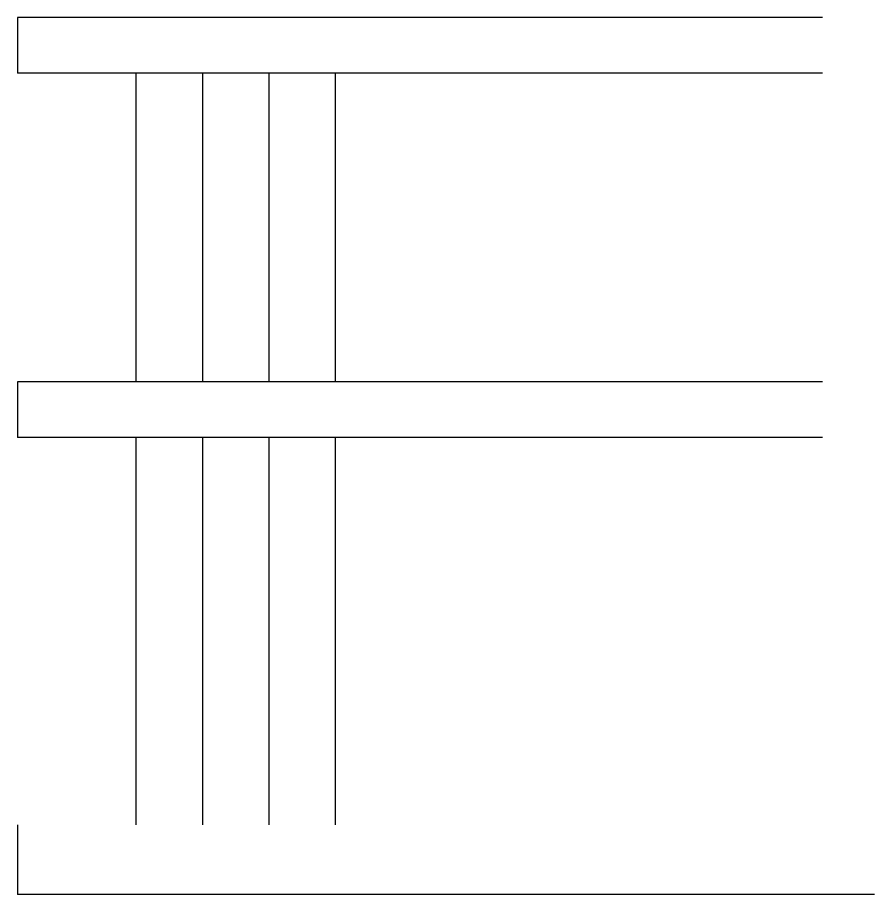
# Model space of a CAD drawing. Extents: x -2888 to 8486, y -2377 to 1555.
# Drawn here: x 508.07 to 538.91, y 1523.5 to 1555.06 of the extents above; entities that cross this region are included whole.
import ezdxf

# ---------------------------------------------------------------- set-up
doc = ezdxf.new("R2010")
doc.units = 0
doc.layers.add('MIMIC_SIZE', color=7, linetype='CONTINUOUS')

msp = doc.modelspace()

# ---------------------------------------------------------------- linework, layer by layer
at = {"layer": 'MIMIC_SIZE', "color": 1}
for p, q in [((537.038, 1555.058), (508.068, 1555.058)), ((508.068, 1555.058), (508.068, 1553.058)), ((537.038, 1553.058), (508.068, 1553.058)), ((512.332, 1553.058), (512.332, 1541.948)), ((514.722, 1553.058), (514.722, 1541.948)), ((517.111, 1553.058), (517.111, 1541.948)), ((519.5, 1553.058), (519.5, 1541.948)), ((537.038, 1541.948), (508.068, 1541.948)), ((508.068, 1541.948), (508.068, 1539.948)), ((537.038, 1539.948), (508.068, 1539.948)), ((512.332, 1539.948), (512.332, 1526.001)), ((514.722, 1539.948), (514.722, 1526.001)), ((517.111, 1539.948), (517.111, 1526.001)), ((519.5, 1539.948), (519.5, 1526.001)), ((508.068, 1526.001), (508.068, 1523.501)), ((538.911, 1523.501), (508.068, 1523.501))]:
    msp.add_line(p, q, dxfattribs=at)

doc.saveas('drawing.dxf')
